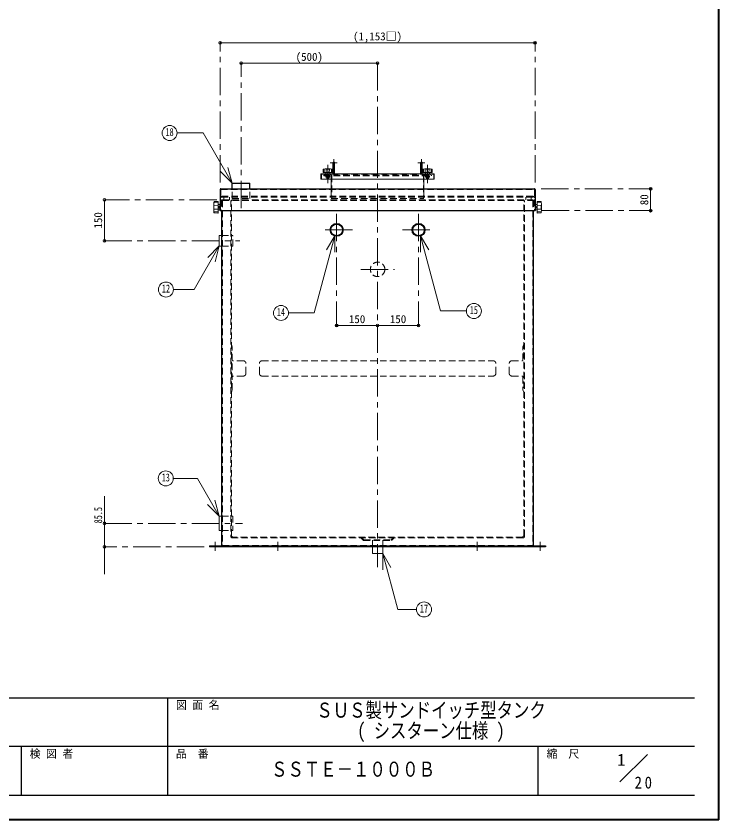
# Model space of a CAD drawing. Units: millimetres at full size, sheet at 1:20. Extents: x -4246 to 3854, y -2716 to 2904.
# Drawn here: x 1280 to 3854, y -2716 to 226 of the extents above; entities that cross this region are included whole.
import ezdxf
from ezdxf.enums import TextEntityAlignment as Align

# ---------------------------------------------------------------- set-up
doc = ezdxf.new("R2010")
doc.units = ezdxf.units.MM
doc.header["$LTSCALE"] = 20
doc.header["$PDMODE"] = 32
doc.header["$PDSIZE"] = 10
doc.linetypes.add('CHAIN1', pattern=[8, 5, -1, 1, -1])
doc.linetypes.add('DASHED1', pattern=[1.8, 1.2, -0.6])
doc.layers.add('0-0', color=7, linetype='Continuous', lineweight=18)
doc.styles.add('ＭＳ ゴシック', font='')
doc.styles.get('ＭＳ ゴシック').set_extended_font_data('MS Gothic')

msp = doc.modelspace()

# ---------------------------------------------------------------- linework, layer by layer
at = {"layer": '0-0', "color": 1, "lineweight": 40}
for q in [(3854.4, 2903.83), (-4245.6, -2716.17)]:
    msp.add_line((3854.4, -2716.17), q, dxfattribs=at)
at = {"layer": '0-0', "color": 4, "linetype": 'CHAIN1', "lineweight": 9}
for p, q in [((2027.9, -383.17), (2027.9, 128.33)), ((3180.9, -383.17), (3180.9, 128.33)), ((2104.4, -476.67), (2104.4, 53.33)), ((2604.4, 53.33), (2604.4, -1790.67)), ((2421.9, -386.17), (2421.9, -318.57)), ((2430.9, -311.17), (2456.9, -311.17)), ((2443.9, -298.17), (2443.9, -351.17)), ((2777.9, -311.17), (2751.9, -311.17)), ((2764.9, -298.17), (2764.9, -351.17)), ((2786.9, -386.17), (2786.9, -318.57)), ((3203.9, -406.17), (3604.4, -406.17)), ((2015.9, -446.67), (1604.4, -446.67)), ((2454.4, -498.17), (2454.4, -906.67)), ((2754.4, -498.17), (2754.4, -906.67)), ((3205.9, -486.17), (3604.4, -486.17)), ((2512.9, -556.67), (2395.9, -556.67)), ((2695.9, -556.67), (2812.9, -556.67)), ((1604.4, -596.67), (2099.4, -596.67)), ((2542.9, -701.17), (2665.9, -701.17)), ((1604.4, -1630.67), (2109.4, -1630.67)), ((2009.4, -1698.17), (2009.4, -1731.17)), ((2239.4, -1698.17), (2239.4, -1731.17)), ((2969.4, -1698.17), (2969.4, -1731.17)), ((3199.4, -1698.17), (3199.4, -1731.17)), ((1969.4, -1716.17), (1604.4, -1716.17))]:
    msp.add_line(p, q, dxfattribs=at)
at = {"layer": '0-0', "color": 4, "lineweight": 9}
for p, q in [((3180.9, 128.33), (2027.9, 128.33)), ((2604.4, 53.33), (2104.4, 53.33)), ((2440.9, -311.17), (2440.9, -351.17)), ((2446.9, -311.17), (2446.9, -351.17)), ((2761.9, -311.17), (2761.9, -351.17)), ((2767.9, -311.17), (2767.9, -351.17)), ((2434.9, -371.17), (2434.9, -406.17)), ((2773.9, -371.17), (2773.9, -406.17)), ((3604.4, -406.17), (3604.4, -486.17)), ((1604.4, -446.67), (1604.4, -596.67)), ((2454.4, -906.67), (2604.4, -906.67)), ((2604.4, -906.67), (2754.4, -906.67)), ((1604.4, -1530.67), (1604.4, -1816.17))]:
    msp.add_line(p, q, dxfattribs=at)
at = {"layer": '0-0'}
for p, q in [((1965.82, -201.92), (1870.23, -201.92)), ((2071.93, -385.72), (1965.82, -201.92)), ((2071.93, -385.72), (2029.51, -343.3)), ((2071.93, -385.72), (2056.41, -327.77)), ((2398.9, -351.17), (2809.9, -351.17)), ((2404.73, -345.96), (2405.07, -335.44)), ((2438.67, -346.37), (2405.13, -346.37)), ((2412.49, -333.58), (2406.58, -333.9)), ((2408.35, -346.37), (2408.74, -334.74)), ((2430.89, -333.57), (2412.91, -333.57)), ((2414.27, -350.81), (2413.9, -346.37)), ((2416.41, -346.37), (2416.03, -334.74)), ((2427.38, -346.37), (2427.77, -334.74)), ((2429.53, -350.81), (2429.9, -346.37)), ((2431.31, -333.58), (2437.21, -333.9)), ((2435.45, -346.37), (2435.06, -334.74)), ((2439.07, -345.96), (2438.73, -335.44)), ((2769.73, -345.96), (2770.07, -335.44)), ((2770.13, -346.37), (2803.67, -346.37)), ((2777.49, -333.58), (2771.58, -333.9)), ((2773.35, -346.37), (2773.74, -334.74)), ((2777.91, -333.57), (2795.89, -333.57)), ((2779.27, -350.81), (2778.9, -346.37)), ((2781.41, -346.37), (2781.03, -334.74)), ((2792.38, -346.37), (2792.77, -334.74)), ((2794.53, -350.81), (2794.9, -346.37)), ((2796.31, -333.58), (2802.21, -333.9)), ((2800.45, -346.37), (2800.06, -334.74)), ((2804.07, -345.96), (2803.73, -335.44)), ((2396.9, -353.17), (2396.9, -371.17)), ((2396.9, -371.17), (2811.9, -371.17)), ((2811.9, -353.17), (2811.9, -371.17)), ((2004.4, -484.91), (2004.4, -462.44)), ((2004.41, -461.91), (2004.8, -454.53)), ((2020.4, -456.74), (2005.85, -457.22)), ((2020.4, -466.82), (2005.85, -466.33)), ((2019.88, -452.21), (2006.73, -452.63)), ((2020.4, -494.64), (2020.4, -452.71)), ((2025.94, -464.14), (2020.4, -463.67)), ((2023.77, -470.67), (2026.4, -470.67)), ((2026.4, -461.17), (2027.9, -461.17)), ((2026.4, -461.17), (2026.4, -486.17)), ((3182.4, -461.17), (3180.9, -461.17)), ((3185.02, -470.67), (3182.4, -470.67)), ((3182.86, -464.14), (3188.4, -463.67)), ((3188.4, -494.64), (3188.4, -452.71)), ((3188.4, -456.74), (3202.94, -457.22)), ((3188.4, -466.82), (3202.94, -466.33)), ((3188.91, -452.21), (3202.06, -452.63)), ((3204.38, -461.91), (3203.99, -454.53)), ((3204.4, -484.91), (3204.4, -462.44)), ((2004.41, -485.44), (2004.8, -492.82)), ((2020.4, -480.53), (2005.85, -481.01)), ((2020.4, -490.61), (2005.85, -490.12)), ((2019.88, -495.14), (2006.73, -494.71)), ((2025.94, -483.21), (2020.4, -483.67)), ((2023.15, -471.32), (2023.15, -476.02)), ((2023.77, -473.67), (2026.4, -473.67)), ((2023.77, -476.67), (2026.4, -476.67)), ((2026.4, -486.17), (2027.9, -486.17)), ((3185.02, -473.67), (3182.4, -473.67)), ((3185.02, -476.67), (3182.4, -476.67)), ((3182.86, -483.21), (3188.4, -483.67)), ((3185.65, -471.32), (3185.65, -476.02)), ((3188.4, -480.53), (3202.94, -481.01)), ((3188.4, -490.61), (3202.94, -490.12)), ((3188.91, -495.14), (3202.06, -494.71)), ((3204.38, -485.44), (3203.99, -492.82)), ((2447.34, -577.95), (2371.6, -860.58)), ((2447.34, -577.95), (2417.34, -629.91)), ((2447.34, -577.95), (2447.34, -637.95)), ((2761.46, -577.95), (2761.46, -637.95)), ((2761.46, -577.95), (2791.46, -629.91)), ((2761.46, -577.95), (2835.27, -853.41)), ((2024.53, -615.45), (1932.49, -774.88)), ((2024.53, -615.45), (1982.1, -657.88)), ((2024.53, -615.45), (2009, -673.41)), ((2024.4, -615.67), (2033.9, -615.67)), ((1856.87, -774.88), (1932.49, -774.88)), ((2371.6, -860.58), (2278.15, -860.58)), ((2929.4, -853.41), (2835.27, -853.41)), ((1856.34, -1466.06), (1944.66, -1466.06)), ((2024.41, -1604.19), (1944.66, -1466.06)), ((2024.41, -1604.19), (2008.88, -1546.23)), ((2024.41, -1604.19), (1981.98, -1561.76)), ((2024.4, -1604.17), (2033.9, -1604.17)), ((2585.4, -1716.17), (2585.4, -1740.67)), ((2623.4, -1716.17), (2623.4, -1740.67)), ((2585.4, -1740.67), (2623.4, -1740.67)), ((2623.33, -1740.58), (2653.33, -1792.54)), ((2623.33, -1740.58), (2623.33, -1800.58)), ((2623.33, -1740.58), (2678.35, -1945.91)), ((2746.83, -1945.91), (2678.35, -1945.91)), ((3491.95, -2577.19), (3592.97, -2476.17))]:
    msp.add_line(p, q, dxfattribs=at)
at = {"layer": '0-0', "color": 4, "linetype": 'DASHED1', "lineweight": 9}
for p, q in [((2416.9, -358.17), (2416.9, -351.17)), ((2417.9, -370.67), (2417.9, -351.17)), ((2425.9, -370.67), (2425.9, -351.17)), ((2426.9, -358.17), (2426.9, -351.17)), ((2781.9, -358.17), (2781.9, -351.17)), ((2782.9, -370.67), (2782.9, -351.17)), ((2790.9, -370.67), (2790.9, -351.17)), ((2791.9, -358.17), (2791.9, -351.17)), ((2398.9, -354.17), (2398.9, -371.17)), ((2399.9, -353.17), (2808.9, -353.17)), ((2406.9, -356.17), (2406.9, -358.17)), ((2406.9, -356.17), (2801.9, -356.17)), ((2406.9, -358.17), (2801.9, -358.17)), ((2411.9, -353.17), (2411.9, -356.17)), ((2415.65, -363.67), (2428.15, -363.67)), ((2418.4, -371.17), (2417.9, -370.67)), ((2425.9, -370.67), (2417.9, -370.67)), ((2418.14, -358.47), (2418.14, -363.17)), ((2425.9, -370.67), (2425.4, -371.17)), ((2425.65, -358.47), (2425.65, -363.17)), ((2431.9, -353.17), (2431.9, -356.17)), ((2434.9, -359.17), (2434.9, -371.17)), ((2436.9, -358.17), (2436.9, -441.67)), ((2771.9, -358.17), (2771.9, -441.67)), ((2773.9, -371.17), (2773.9, -359.17)), ((2776.9, -353.17), (2776.9, -356.17)), ((2793.15, -363.67), (2780.65, -363.67)), ((2782.9, -370.67), (2783.4, -371.17)), ((2782.9, -370.67), (2790.9, -370.67)), ((2783.14, -358.47), (2783.14, -363.17)), ((2790.4, -371.17), (2790.9, -370.67)), ((2790.65, -358.47), (2790.65, -363.17)), ((2796.9, -353.17), (2796.9, -356.17)), ((2801.9, -356.17), (2801.9, -358.17)), ((2809.9, -354.17), (2809.9, -371.17)), ((2434.9, -406.17), (2434.9, -441.67)), ((2773.9, -406.17), (2773.9, -441.67)), ((2061.9, -446.67), (2061.9, -436.67)), ((3146.9, -446.67), (3146.9, -436.67)), ((2434.9, -441.67), (2773.9, -441.67)), ((2033.9, -577.67), (2074.4, -577.67)), ((2074.4, -615.67), (2074.4, -577.67)), ((2033.9, -615.67), (2074.4, -615.67)), ((2069.4, -975.17), (2072.4, -985.17)), ((2072.4, -1141.67), (2072.4, -985.67)), ((3139.4, -975.17), (3136.4, -985.17)), ((3136.4, -1032.67), (3136.4, -985.67)), ((2112.4, -1035.67), (2075.4, -1035.67)), ((2122.4, -1081.67), (2122.4, -1045.67)), ((3086.4, -1081.67), (3086.4, -1045.67)), ((3096.4, -1035.67), (3133.4, -1035.67)), ((2112.4, -1091.67), (2075.4, -1091.67)), ((3096.4, -1091.67), (3133.4, -1091.67)), ((3136.4, -1094.67), (3136.4, -1141.67)), ((2069.4, -1151.67), (2072.4, -1141.67)), ((3139.4, -1151.67), (3136.4, -1141.67)), ((2033.9, -1604.17), (2074.4, -1604.17)), ((2074.4, -1604.17), (2074.4, -1657.17)), ((2033.9, -1657.17), (2074.4, -1657.17)), ((2544.4, -1680.67), (2554.4, -1690.67)), ((2554.4, -1690.67), (2654.4, -1690.67)), ((2585.4, -1716.17), (2585.4, -1690.67)), ((2623.4, -1716.17), (2623.4, -1690.67)), ((2664.4, -1680.67), (2654.4, -1690.67)), ((2665.64, -1683.67), (2655.64, -1693.67)), ((2002.4, -1713.17), (2002.4, -1716.17)), ((2016.4, -1713.17), (2016.4, -1716.17)), ((3192.4, -1713.17), (3192.4, -1716.17)), ((3206.4, -1713.17), (3206.4, -1716.17))]:
    msp.add_line(p, q, dxfattribs=at)
at = {"layer": '0-0', "color": 5, "lineweight": 25}
for p, q in [((2027.9, -408.17), (2027.9, -486.17)), ((2029.9, -406.17), (3178.9, -406.17)), ((2071.9, -385.67), (2136.9, -385.67)), ((2071.9, -406.17), (2071.9, -385.67)), ((2136.9, -406.17), (2136.9, -385.67)), ((3180.9, -408.17), (3180.9, -486.17)), ((2027.9, -486.17), (3180.9, -486.17)), ((2033.9, -1711.17), (2033.9, -486.17)), ((3174.9, -1711.17), (3174.9, -486.17)), ((1989.4, -1713.17), (1989.4, -1716.17))]:
    msp.add_line(p, q, dxfattribs=at)
at = {"layer": '0-0', "linetype": 'DASHED1'}
for p, q in [((2029.9, -409.17), (2029.9, -486.17)), ((2030.9, -408.17), (3177.9, -408.17)), ((2071.9, -441.67), (2071.9, -406.17)), ((2136.9, -441.67), (2136.9, -406.17)), ((3178.9, -409.17), (3178.9, -486.17)), ((2032.9, -436.67), (3175.9, -436.67)), ((3172.9, -433.67), (2035.9, -433.67)), ((2041.9, -446.67), (2041.9, -436.67)), ((3166.9, -446.67), (3166.9, -436.67)), ((2033.9, -448.67), (2033.9, -486.17)), ((2035.9, -446.67), (3172.9, -446.67)), ((2035.9, -449.67), (2035.9, -1710.17)), ((2036.9, -448.67), (3171.9, -448.67)), ((2066.4, -448.67), (2066.4, -1678.67)), ((2069.4, -1675.67), (2069.4, -446.67)), ((2071.9, -441.67), (2136.9, -441.67)), ((3139.4, -1675.67), (3139.4, -446.67)), ((3142.4, -1678.67), (3142.4, -448.67)), ((3172.9, -449.67), (3172.9, -1710.17)), ((3174.9, -448.67), (3174.9, -486.17)), ((2171.4, -1081.67), (2171.4, -1045.67)), ((2181.4, -1035.67), (3027.4, -1035.67)), ((3037.4, -1081.67), (3037.4, -1045.67)), ((2181.4, -1091.67), (3027.4, -1091.67)), ((3137.4, -1683.67), (2071.4, -1683.67)), ((3134.4, -1680.67), (2074.4, -1680.67)), ((2036.9, -1711.17), (3171.9, -1711.17)), ((2053.9, -1711.67), (2053.9, -1713.17)), ((2232.4, -1713.17), (2232.4, -1716.17)), ((2246.4, -1713.17), (2246.4, -1716.17)), ((2962.4, -1713.17), (2962.4, -1716.17)), ((2976.4, -1713.17), (2976.4, -1716.17)), ((3154.9, -1711.17), (3154.9, -1713.17))]:
    msp.add_line(p, q, dxfattribs=at)
at = {"layer": '0-0', "color": 6, "lineweight": 25}
for p, q in [((-4155.6, -2269.03), (3764.4, -2269.03)), ((1835.83, -2626.17), (1835.83, -2269.03)), ((3764.4, -2447.6), (-307.03, -2447.6)), ((1300.11, -2626.17), (1300.11, -2447.6)), ((3192.97, -2626.17), (3192.97, -2447.6)), ((3764.4, -2626.17), (-4155.6, -2626.17))]:
    msp.add_line(p, q, dxfattribs=at)
at = {"layer": '0-0', "color": 4, "linetype": 'DASHED1', "lineweight": 9}
for points in [[(2414.42, -358.47), (2414.42, -363.17), (2415.65, -363.67)], [(2429.38, -358.47), (2429.38, -363.17), (2428.15, -363.67)], [(2779.42, -358.47), (2779.42, -363.17), (2780.65, -363.67)], [(2794.38, -358.47), (2794.38, -363.17), (2793.15, -363.67)], [(2543.15, -1683.67), (2553.15, -1693.67), (2655.64, -1693.67)]]:
    msp.add_lwpolyline(points, dxfattribs=at)
at = {"layer": '0-0'}
for points in [[(3182.4, -461.17), (3182.4, -486.17), (3180.9, -486.17)], [(2024.4, -615.67), (2024.4, -577.67), (2033.9, -577.67)], [(2024.4, -1604.17), (2024.4, -1657.17), (2033.9, -1657.17)]]:
    msp.add_lwpolyline(points, dxfattribs=at)
at = {"layer": '0-0', "color": 5, "lineweight": 25}
msp.add_lwpolyline([(1989.4, -1713.17), (3219.4, -1713.17), (3219.4, -1716.17), (1989.4, -1716.17)], dxfattribs=at)
at = {"layer": '0-0'}
for centre in [(1842.73, -201.92), (1829.37, -774.88), (2250.65, -860.58), (2956.9, -853.41), (1828.84, -1466.06), (2774.33, -1945.91)]:
    msp.add_circle(centre, 27.5, dxfattribs=at)
at = {"layer": '0-0', "color": 5, "lineweight": 25}
for centre, radius in [((2454.4, -556.67), 23.5), ((2454.4, -556.67), 21.35), ((2754.4, -556.67), 23.5), ((2754.4, -556.67), 21.35)]:
    msp.add_circle(centre, radius, dxfattribs=at)
at = {"layer": '0-0', "color": 4, "linetype": 'DASHED1', "lineweight": 9}
msp.add_circle((2604.4, -701.17), 26.5, dxfattribs=at)
at = {"layer": '0-0', "color": 4, "lineweight": 9}
for centre in [(2443.9, -311.17), (2764.9, -311.17)]:
    msp.add_arc(centre, 3, 360, 180, dxfattribs=at)
at = {"layer": '0-0', "color": 4, "linetype": 'DASHED1', "lineweight": 9}
for centre, radius, start, end in [((2443.9, -311.17), 3, 180, 0), ((2764.9, -311.17), 3, 180, 0), ((2399.9, -354.17), 1, 90, 180), ((2414.72, -358.47), 0.3, 90, 180), ((2415.41, -356.02), 7.65, 271.74524, 290.89913), ((2417.84, -358.47), 0.3, 0, 90), ((2418.44, -358.47), 0.3, 90, 180), ((2421.9, -349.34), 14.33, 254.82182, 285.17818), ((2425.35, -358.47), 0.3, 0, 90), ((2425.95, -358.47), 0.3, 90, 180), ((2428.38, -356.02), 7.65, 249.10087, 268.25476), ((2429.08, -358.47), 0.3, 0, 90), ((2433.9, -359.17), 1, 0, 90), ((2434.9, -358.17), 2, 0, 90), ((2773.9, -358.17), 2, 90, 180), ((2774.9, -359.17), 1, 90, 180), ((2779.72, -358.47), 0.3, 90, 180), ((2780.41, -356.02), 7.65, 271.74524, 290.89913), ((2782.84, -358.47), 0.3, 0, 90), ((2783.44, -358.47), 0.3, 90, 180), ((2786.9, -349.34), 14.33, 254.82182, 285.17818), ((2790.35, -358.47), 0.3, 0, 90), ((2790.95, -358.47), 0.3, 90, 180), ((2793.38, -356.02), 7.65, 249.10087, 268.25476), ((2794.08, -358.47), 0.3, 0, 90), ((2808.9, -354.17), 1, 0, 90), ((2075.4, -1032.67), 3, 180, 270), ((2112.4, -1045.67), 10, 0, 90), ((3096.4, -1045.67), 10, 90, 180), ((3133.4, -1032.67), 3, 270, 0), ((2112.4, -1081.67), 10, 270, 0), ((3096.4, -1081.67), 10, 180, 270), ((2075.4, -1094.67), 3, 90, 180), ((3133.4, -1094.67), 3, 0, 90)]:
    msp.add_arc(centre, radius, start, end, dxfattribs=at)
at = {"layer": '0-0'}
for centre, radius, start, end in [((2398.9, -353.17), 2, 90, 180), ((2405.13, -345.97), 0.4, 178.15415, 270), ((2406.67, -335.49), 1.6, 93.01913, 178.15415), ((2406.29, -336.03), 1.66, 93.02757, 128.73305), ((2406.36, -342.34), 7.97, 72.62002, 91.09064), ((2412.91, -341.57), 8, 90, 93.01913), ((2414.67, -350.77), 0.4, 184.76364, 270), ((2416.43, -334.72), 0.4, 97.29873, 181.90915), ((2421.9, -377.44), 43.47, 82.70127, 97.29873), ((2427.37, -334.72), 0.4, 358.09085, 82.70127), ((2429.13, -350.77), 0.4, 270, 355.23636), ((2430.89, -341.57), 8, 86.98087, 90), ((2437.44, -342.34), 7.97, 88.90936, 107.37998), ((2437.13, -335.49), 1.6, 1.84585, 86.98087), ((2437.5, -336.03), 1.66, 51.26695, 86.97243), ((2438.67, -345.97), 0.4, 270, 1.84585), ((2770.13, -345.97), 0.4, 178.15415, 270), ((2771.67, -335.49), 1.6, 93.01913, 178.15415), ((2771.29, -336.03), 1.66, 93.02757, 128.73305), ((2771.36, -342.34), 7.97, 72.62002, 91.09064), ((2777.91, -341.57), 8, 90, 93.01913), ((2779.67, -350.77), 0.4, 184.76364, 270), ((2781.43, -334.72), 0.4, 97.29873, 181.90915), ((2786.9, -377.44), 43.47, 82.70127, 97.29873), ((2792.37, -334.72), 0.4, 358.09085, 82.70127), ((2794.13, -350.77), 0.4, 270, 355.23636), ((2795.89, -341.57), 8, 86.98087, 90), ((2802.44, -342.34), 7.97, 88.90936, 107.37998), ((2802.13, -335.49), 1.6, 1.84585, 86.98087), ((2802.5, -336.03), 1.66, 51.26695, 86.97243), ((2803.67, -345.97), 0.4, 270, 1.84585), ((2809.9, -353.17), 2, 0, 90), ((2014.4, -462.44), 10, 176.98087, 180), ((2006.8, -454.63), 2, 91.84585, 176.98087), ((2059.23, -473.67), 54.34, 172.70127, 187.29873), ((2005.83, -466.83), 0.5, 88.09085, 172.70127), ((2015.35, -454.25), 9.96, 178.90936, 197.37998), ((2007.47, -454.17), 2.07, 141.26695, 176.97243), ((2019.9, -452.71), 0.5, 0, 91.84585), ((2025.25, -472.17), 2.11, 134.62454, 225.37546), ((2024.71, -472.2), 1.79, 121.62812, 150.75937), ((2025.9, -464.63), 0.5, 0, 85.23636), ((3182.9, -464.63), 0.5, 94.76364, 180), ((3184.08, -472.2), 1.79, 29.24063, 58.37188), ((3183.54, -472.17), 2.11, 314.62454, 45.37546), ((3188.9, -452.71), 0.5, 88.15415, 180), ((3202, -454.63), 2, 3.01913, 88.15415), ((3193.44, -454.25), 9.96, 342.62002, 1.09064), ((3202.96, -466.83), 0.5, 7.29873, 91.90915), ((3201.33, -454.17), 2.07, 3.02757, 38.73305), ((3149.56, -473.67), 54.34, 352.70127, 7.29873), ((3194.4, -462.44), 10, 0, 3.01913), ((2014.4, -484.91), 10, 180, 183.01913), ((2006.8, -492.71), 2, 183.01913, 268.15415), ((2005.83, -480.51), 0.5, 187.29873, 271.90915), ((2015.35, -493.1), 9.96, 162.62002, 181.09064), ((2007.47, -493.18), 2.07, 183.02757, 218.73305), ((2019.9, -494.64), 0.5, 268.15415, 0), ((2025.25, -475.17), 2.11, 134.62454, 225.37546), ((2024.71, -475.14), 1.79, 209.24063, 238.37188), ((2025.9, -482.71), 0.5, 274.76364, 0), ((3182.9, -482.71), 0.5, 180, 265.23636), ((3183.54, -475.17), 2.11, 314.62454, 45.37546), ((3184.08, -475.14), 1.79, 301.62812, 330.75937), ((3188.9, -494.64), 0.5, 180, 271.84585), ((3202, -492.71), 2, 271.84585, 356.98087), ((3202.96, -480.51), 0.5, 268.09085, 352.70127), ((3193.44, -493.1), 9.96, 358.90936, 17.37998), ((3201.33, -493.18), 2.07, 321.26695, 356.97243), ((3194.4, -484.91), 10, 356.98087, 0)]:
    msp.add_arc(centre, radius, start, end, dxfattribs=at)
at = {"layer": '0-0', "color": 5, "lineweight": 25}
for centre, start, end in [((2029.9, -408.17), 90, 180), ((3178.9, -408.17), 0, 90), ((2035.9, -1711.17), 180, 270), ((3172.9, -1711.17), 270, 0)]:
    msp.add_arc(centre, 2, start, end, dxfattribs=at)
at = {"layer": '0-0', "linetype": 'DASHED1'}
for centre, radius, start, end in [((2030.9, -409.17), 1, 90, 180), ((3177.9, -409.17), 1, 0, 90), ((2035.9, -439.67), 6, 90, 180), ((2032.9, -439.67), 3, 90, 180), ((3172.9, -439.67), 6, 0, 90), ((3175.9, -439.67), 3, 0, 90), ((2035.9, -448.67), 2, 90, 180), ((2036.9, -449.67), 1, 90, 180), ((3171.9, -449.67), 1, 0, 90), ((3172.9, -448.67), 2, 0, 90), ((2181.4, -1045.67), 10, 90, 180), ((3027.4, -1045.67), 10, 0, 90), ((2181.4, -1081.67), 10, 180, 270), ((3027.4, -1081.67), 10, 270, 0), ((2074.4, -1675.67), 5, 180, 270), ((3134.4, -1675.67), 5, 270, 0), ((2071.4, -1678.67), 5, 180, 270), ((3137.4, -1678.67), 5, 270, 0), ((2036.9, -1710.17), 1, 180, 270), ((3171.9, -1710.17), 1, 270, 0)]:
    msp.add_arc(centre, radius, start, end, dxfattribs=at)
at = {"layer": '0-0', "color": 1}
for p in [(2027.9, 128.33), (3180.9, 128.33), (2104.4, 53.33), (2604.4, 53.33), (3604.4, -406.17), (1604.4, -446.67), (3604.4, -486.17), (1604.4, -596.67), (2454.4, -906.67), (2604.4, -906.67), (2754.4, -906.67), (1604.4, -1630.67), (1604.4, -1716.17)]:
    msp.add_point(p, dxfattribs=at)

# ---------------------------------------------------------------- texts
at = {"layer": '0-0', "style": 'ＭＳ ゴシック'}
for s, height, p in [('(1,153□)', 29.33, (2514.4, 128.33)), ('(500)', 29.33, (2304.4, 53.33)), ('150', 29.33, (2499.4, -906.67)), ('150', 29.33, (2649.4, -906.67)), ('図 面 名', 29.33, (1865.83, -2319.03)), ('検 図 者', 29.33, (1330.11, -2497.6)), ('品\u3000番', 29.33, (1865.83, -2497.6)), ('縮\u3000尺', 29.33, (3222.97, -2497.6)), ('1', 43.99, (3481.79, -2531.22))]:
    msp.add_text(s, height=height, dxfattribs=at).set_placement(p, align=Align.BOTTOM_LEFT)
for s, height, width, p in [('18', 29.33, 0.75, (1827.73, -221.92)), ('12', 29.33, 0.75, (1814.37, -794.88)), ('14', 29.33, 0.75, (2235.65, -880.58)), ('15', 29.33, 0.75, (2941.9, -873.41)), ('13', 29.33, 0.75, (1813.84, -1486.06)), ('17', 29.33, 0.75, (2759.33, -1965.91)), ('ＳＵＳ製サンドイッチ型タンク', 54.99, 0.8, (2380.11, -2358.32)), ('( シスターン仕様 )', 54.99, 0.8, (2530.11, -2433.32)), ('ＳＳＴＥ－１０００Ｂ', 54.99, 0.8, (2214.4, -2574.39))]:
    msp.add_text(s, height=height, dxfattribs=dict(at, width=width)).set_placement(p, align=Align.BOTTOM_LEFT)
for s, p in [('80', (3604.4, -466.17)), ('150', (1604.4, -551.67))]:
    msp.add_text(s, height=29.33, rotation=90, dxfattribs=at).set_placement(p, align=Align.BOTTOM_LEFT)
at = {"layer": '0-0', "style": 'ＭＳ ゴシック', "width": 0.75}
msp.add_text('85.5', height=29.33, rotation=90, dxfattribs=at).set_placement((1604.4, -1630.67), align=Align.BOTTOM_LEFT)
at = {"layer": '0-0', "insert": (3545.73, -2601.98), "char_height": 43.99, "attachment_point": 7, "style": 'ＭＳ ゴシック'}
msp.add_mtext('\\T1.36;\\W0.9;20', dxfattribs=at)

doc.saveas('drawing.dxf')
